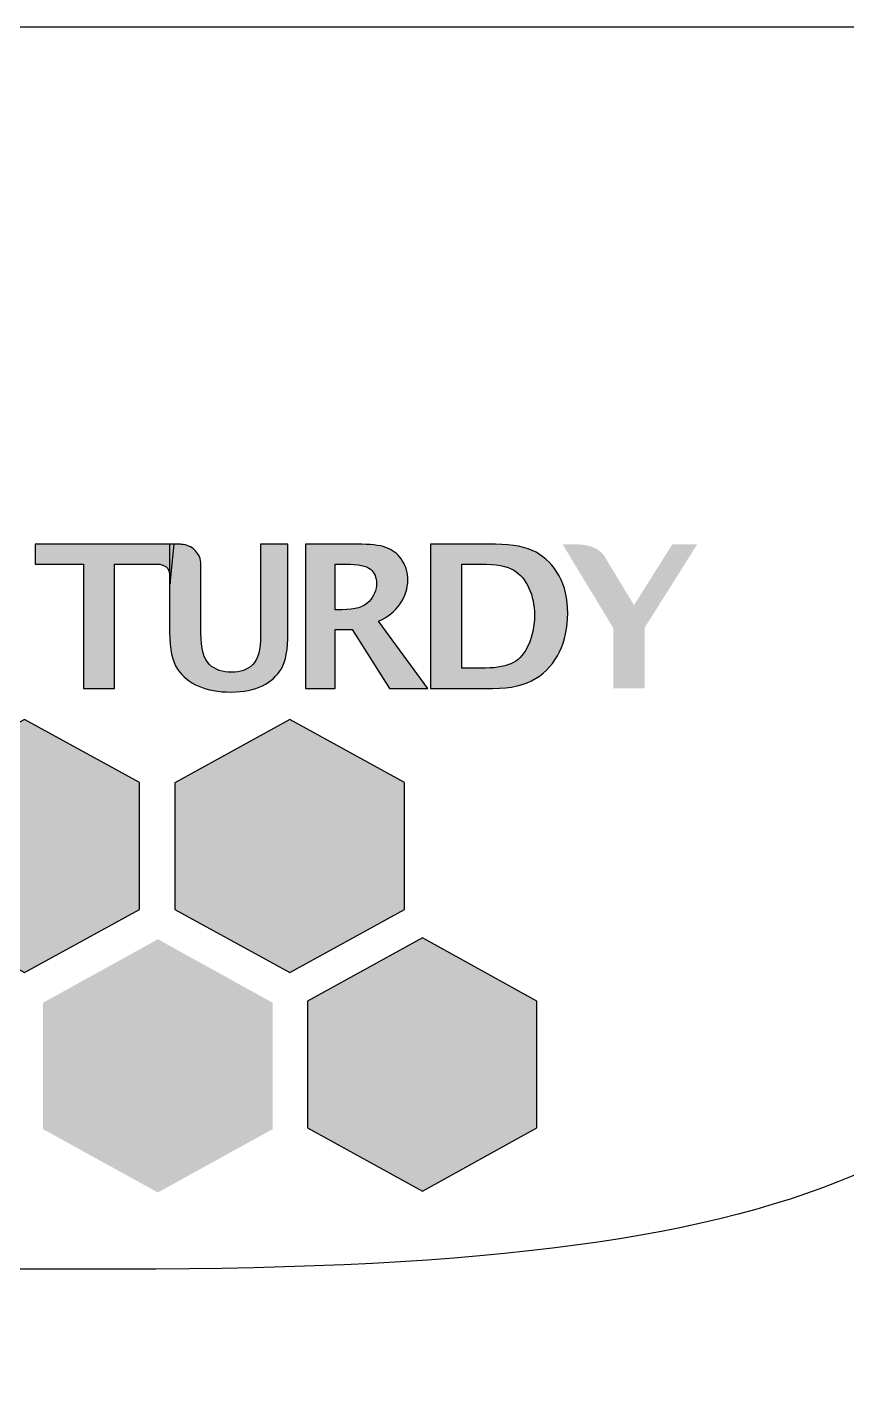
# Model space of a CAD drawing. Header units: millimetres. Extents: x -179594 to 13185, y 0 to 9270.
# Drawn here: x 9271.5 to 9319.3, y 4226.5 to 4305.6 of the extents above; entities that cross this region are included whole.
import ezdxf

# ---------------------------------------------------------------- set-up
doc = ezdxf.new("R2010")
doc.units = ezdxf.units.MM
doc.header["$MEASUREMENT"] = 0
doc.layers.get('0').update_dxf_attribs({"lineweight": 25})

msp = doc.modelspace()

# ---------------------------------------------------------------- hatches: boundary and pattern name
h = msp.add_hatch(color=256)
edge = h.paths.add_edge_path()
edge.add_spline(control_points=[(9274.74, 4267.026), (9274.74, 4267.026), (9274.74, 4274.267), (9274.74, 4274.267), (9274.74, 4274.267), (9274.74, 4274.267), (9271.935, 4274.267), (9271.935, 4274.267), (9271.935, 4274.267), (9271.935, 4274.267), (9271.935, 4275.427), (9271.935, 4275.427), (9271.935, 4275.427), (9271.935, 4275.427), (9280.044, 4275.427), (9280.044, 4275.427), (9280.044, 4275.427), (9280.044, 4275.427), (9279.794, 4273.117), (9279.794, 4273.117), (9279.794, 4273.117), (9279.794, 4273.117), (9279.844, 4273.912), (9279.567, 4274.11), (9279.567, 4274.11), (9279.289, 4274.308), (9279.022, 4274.267), (9279.022, 4274.267), (9279.022, 4274.267), (9279.022, 4274.267), (9278.78, 4274.267), (9278.78, 4274.267), (9278.78, 4274.267), (9278.78, 4274.267), (9276.565, 4274.267), (9276.565, 4274.267), (9276.565, 4274.267), (9276.565, 4274.267), (9276.565, 4267.026), (9276.565, 4267.026), (9276.565, 4267.026), (9276.565, 4267.026), (9274.74, 4267.026), (9274.74, 4267.026)], knot_values=[0, 0, 0, 0, 0.090909, 0.090909, 0.090909, 0.090909, 0.181818, 0.181818, 0.181818, 0.181818, 0.272727, 0.272727, 0.272727, 0.272727, 0.363636, 0.363636, 0.363636, 0.363636, 0.454545, 0.454545, 0.454545, 0.454545, 0.545455, 0.545455, 0.545455, 0.545455, 0.636364, 0.636364, 0.636364, 0.636364, 0.727273, 0.727273, 0.727273, 0.727273, 0.818182, 0.818182, 0.818182, 0.818182, 0.909091, 0.909091, 0.909091, 0.909091, 1, 1, 1, 1], degree=3, periodic=1)
h = msp.add_hatch(color=256)
edge = h.paths.add_edge_path()
edge.add_spline(control_points=[(9279.771, 4275.427), (9279.771, 4275.427), (9280.386, 4275.427), (9280.386, 4275.427), (9280.386, 4275.427), (9280.386, 4275.427), (9280.893, 4275.458), (9281.286, 4275.042), (9281.286, 4275.042), (9281.644, 4274.663), (9281.596, 4274.196), (9281.596, 4274.196), (9281.596, 4274.196), (9281.596, 4274.196), (9281.596, 4270.272), (9281.596, 4270.272), (9281.596, 4270.272), (9281.596, 4269.339), (9281.761, 4268.722), (9282.091, 4268.419), (9282.091, 4268.419), (9282.422, 4268.115), (9282.851, 4267.964), (9283.377, 4267.964), (9283.377, 4267.964), (9283.896, 4267.964), (9284.308, 4268.113), (9284.615, 4268.413), (9284.615, 4268.413), (9284.922, 4268.713), (9285.076, 4269.29), (9285.076, 4270.147), (9285.076, 4270.147), (9285.076, 4270.147), (9285.076, 4275.427), (9285.076, 4275.427), (9285.076, 4275.427), (9285.076, 4275.427), (9286.668, 4275.427), (9286.668, 4275.427), (9286.668, 4275.427), (9286.668, 4275.427), (9286.668, 4270.266), (9286.668, 4270.266), (9286.668, 4270.266), (9286.668, 4269.293), (9286.54, 4268.596), (9286.285, 4268.174), (9286.285, 4268.174), (9286.03, 4267.752), (9285.661, 4267.42), (9285.178, 4267.178), (9285.178, 4267.178), (9284.696, 4266.936), (9284.084, 4266.815), (9283.344, 4266.815), (9283.344, 4266.815), (9282.616, 4266.815), (9281.991, 4266.927), (9281.469, 4267.152), (9281.469, 4267.152), (9280.947, 4267.377), (9280.532, 4267.712), (9280.228, 4268.157), (9280.228, 4268.157), (9279.924, 4268.601), (9279.771, 4269.311), (9279.771, 4270.283), (9279.771, 4270.283), (9279.771, 4270.283), (9279.771, 4275.427), (9279.771, 4275.427)], knot_values=[0, 0, 0, 0, 0.055556, 0.055556, 0.055556, 0.055556, 0.111111, 0.111111, 0.111111, 0.111111, 0.166667, 0.166667, 0.166667, 0.166667, 0.222222, 0.222222, 0.222222, 0.222222, 0.277778, 0.277778, 0.277778, 0.277778, 0.333333, 0.333333, 0.333333, 0.333333, 0.388889, 0.388889, 0.388889, 0.388889, 0.444444, 0.444444, 0.444444, 0.444444, 0.5, 0.5, 0.5, 0.5, 0.555556, 0.555556, 0.555556, 0.555556, 0.611111, 0.611111, 0.611111, 0.611111, 0.666667, 0.666667, 0.666667, 0.666667, 0.722222, 0.722222, 0.722222, 0.722222, 0.777778, 0.777778, 0.777778, 0.777778, 0.833333, 0.833333, 0.833333, 0.833333, 0.888889, 0.888889, 0.888889, 0.888889, 0.944444, 0.944444, 0.944444, 0.944444, 1, 1, 1, 1], degree=3, periodic=1)
h = msp.add_hatch(color=256)
edge = h.paths.add_edge_path(flags=16)
edge.add_spline(control_points=[(9289.416, 4271.614), (9289.416, 4271.614), (9289.833, 4271.614), (9289.833, 4271.614), (9289.833, 4271.614), (9290.584, 4271.614), (9291.104, 4271.771), (9291.395, 4272.086), (9291.395, 4272.086), (9291.684, 4272.4), (9291.831, 4272.756), (9291.831, 4273.153), (9291.831, 4273.153), (9291.831, 4273.497), (9291.713, 4273.771), (9291.479, 4273.973), (9291.479, 4273.973), (9291.245, 4274.175), (9290.769, 4274.277), (9290.052, 4274.277), (9290.052, 4274.277), (9290.052, 4274.277), (9289.416, 4274.277), (9289.416, 4274.277), (9289.416, 4274.277), (9289.416, 4274.277), (9289.416, 4271.614), (9289.416, 4271.614)], knot_values=[0, 0, 0, 0, 0.142857, 0.142857, 0.142857, 0.142857, 0.285714, 0.285714, 0.285714, 0.285714, 0.428571, 0.428571, 0.428571, 0.428571, 0.571429, 0.571429, 0.571429, 0.571429, 0.714286, 0.714286, 0.714286, 0.714286, 0.857143, 0.857143, 0.857143, 0.857143, 1, 1, 1, 1], degree=3, periodic=1)
edge = h.paths.add_edge_path()
edge.add_spline(control_points=[(9287.697, 4267.026), (9287.697, 4267.026), (9287.697, 4275.427), (9287.697, 4275.427), (9287.697, 4275.427), (9287.697, 4275.427), (9290.981, 4275.427), (9290.981, 4275.427), (9290.981, 4275.427), (9291.654, 4275.427), (9292.165, 4275.346), (9292.517, 4275.186), (9292.517, 4275.186), (9292.868, 4275.025), (9293.146, 4274.781), (9293.35, 4274.454), (9293.35, 4274.454), (9293.553, 4274.127), (9293.655, 4273.757), (9293.655, 4273.345), (9293.655, 4273.345), (9293.655, 4272.854), (9293.506, 4272.39), (9293.21, 4271.953), (9293.21, 4271.953), (9292.913, 4271.516), (9292.495, 4271.183), (9291.954, 4270.953), (9291.954, 4270.953), (9291.954, 4270.953), (9294.819, 4267.026), (9294.819, 4267.026), (9294.819, 4267.026), (9294.819, 4267.026), (9292.597, 4267.026), (9292.597, 4267.026), (9292.597, 4267.026), (9292.597, 4267.026), (9290.408, 4270.465), (9290.408, 4270.465), (9290.408, 4270.465), (9290.408, 4270.465), (9289.416, 4270.465), (9289.416, 4270.465), (9289.416, 4270.465), (9289.416, 4270.465), (9289.416, 4267.026), (9289.416, 4267.026), (9289.416, 4267.026), (9289.416, 4267.026), (9287.697, 4267.026), (9287.697, 4267.026)], knot_values=[0, 0, 0, 0, 0.076923, 0.076923, 0.076923, 0.076923, 0.153846, 0.153846, 0.153846, 0.153846, 0.230769, 0.230769, 0.230769, 0.230769, 0.307692, 0.307692, 0.307692, 0.307692, 0.384615, 0.384615, 0.384615, 0.384615, 0.461538, 0.461538, 0.461538, 0.461538, 0.538462, 0.538462, 0.538462, 0.538462, 0.615385, 0.615385, 0.615385, 0.615385, 0.692308, 0.692308, 0.692308, 0.692308, 0.769231, 0.769231, 0.769231, 0.769231, 0.846154, 0.846154, 0.846154, 0.846154, 0.923077, 0.923077, 0.923077, 0.923077, 1, 1, 1, 1], degree=3, periodic=1)
h = msp.add_hatch(color=256)
edge = h.paths.add_edge_path(flags=16)
edge.add_spline(control_points=[(9296.809, 4268.215), (9296.809, 4268.215), (9298.175, 4268.215), (9298.175, 4268.215), (9298.175, 4268.215), (9298.888, 4268.215), (9299.433, 4268.322), (9299.811, 4268.534), (9299.811, 4268.534), (9300.189, 4268.746), (9300.488, 4269.105), (9300.708, 4269.611), (9300.708, 4269.611), (9300.927, 4270.116), (9301.037, 4270.679), (9301.037, 4271.3), (9301.037, 4271.3), (9301.037, 4271.895), (9300.931, 4272.421), (9300.717, 4272.879), (9300.717, 4272.879), (9300.503, 4273.338), (9300.207, 4273.685), (9299.829, 4273.922), (9299.829, 4273.922), (9299.451, 4274.159), (9298.813, 4274.277), (9297.914, 4274.277), (9297.914, 4274.277), (9297.914, 4274.277), (9296.809, 4274.277), (9296.809, 4274.277), (9296.809, 4274.277), (9296.809, 4274.277), (9296.809, 4268.215), (9296.809, 4268.215)], knot_values=[0, 0, 0, 0, 0.111111, 0.111111, 0.111111, 0.111111, 0.222222, 0.222222, 0.222222, 0.222222, 0.333333, 0.333333, 0.333333, 0.333333, 0.444444, 0.444444, 0.444444, 0.444444, 0.555556, 0.555556, 0.555556, 0.555556, 0.666667, 0.666667, 0.666667, 0.666667, 0.777778, 0.777778, 0.777778, 0.777778, 0.888889, 0.888889, 0.888889, 0.888889, 1, 1, 1, 1], degree=3, periodic=1)
edge = h.paths.add_edge_path()
edge.add_spline(control_points=[(9294.985, 4267.026), (9294.985, 4267.026), (9294.985, 4275.427), (9294.985, 4275.427), (9294.985, 4275.427), (9294.985, 4275.427), (9298.765, 4275.427), (9298.765, 4275.427), (9298.765, 4275.427), (9299.778, 4275.427), (9300.566, 4275.271), (9301.129, 4274.961), (9301.129, 4274.961), (9301.694, 4274.651), (9302.143, 4274.194), (9302.477, 4273.59), (9302.477, 4273.59), (9302.811, 4272.987), (9302.978, 4272.257), (9302.978, 4271.403), (9302.978, 4271.403), (9302.978, 4270.566), (9302.818, 4269.818), (9302.5, 4269.161), (9302.5, 4269.161), (9302.182, 4268.502), (9301.719, 4267.981), (9301.109, 4267.599), (9301.109, 4267.599), (9300.5, 4267.217), (9299.665, 4267.026), (9298.605, 4267.026), (9298.605, 4267.026), (9298.605, 4267.026), (9294.985, 4267.026), (9294.985, 4267.026)], knot_values=[0, 0, 0, 0, 0.111111, 0.111111, 0.111111, 0.111111, 0.222222, 0.222222, 0.222222, 0.222222, 0.333333, 0.333333, 0.333333, 0.333333, 0.444444, 0.444444, 0.444444, 0.444444, 0.555556, 0.555556, 0.555556, 0.555556, 0.666667, 0.666667, 0.666667, 0.666667, 0.777778, 0.777778, 0.777778, 0.777778, 0.888889, 0.888889, 0.888889, 0.888889, 1, 1, 1, 1], degree=3, periodic=1)
h = msp.add_hatch(color=256)
edge = h.paths.add_edge_path()
edge.add_spline(control_points=[(9302.68, 4275.427), (9302.68, 4275.427), (9305.633, 4270.545), (9305.633, 4270.545)], knot_values=[-0.181818, -0.181818, -0.181818, -0.181818, -0.090909, -0.090909, -0.090909, -0.090909], degree=3, periodic=0)
edge.add_spline(control_points=[(9305.633, 4270.545), (9305.633, 4270.545), (9305.633, 4267.026), (9305.633, 4267.026)], knot_values=[-0.090909, -0.090909, -0.090909, -0.090909, 0, 0, 0, 0], degree=3, periodic=0)
edge.add_spline(control_points=[(9305.633, 4267.026), (9305.633, 4267.026), (9307.457, 4267.026), (9307.457, 4267.026)], knot_values=[-1, -1, -1, -1, -0.909091, -0.909091, -0.909091, -0.909091], degree=3, periodic=0)
edge.add_spline(control_points=[(9307.457, 4267.026), (9307.457, 4267.026), (9307.457, 4270.556), (9307.457, 4270.556)], knot_values=[-0.909091, -0.909091, -0.909091, -0.909091, -0.818182, -0.818182, -0.818182, -0.818182], degree=3, periodic=0)
edge.add_spline(control_points=[(9307.457, 4270.556), (9307.457, 4270.556), (9310.526, 4275.427), (9310.526, 4275.427)], knot_values=[-0.818182, -0.818182, -0.818182, -0.818182, -0.727273, -0.727273, -0.727273, -0.727273], degree=3, periodic=0)
edge.add_spline(control_points=[(9310.526, 4275.427), (9310.526, 4275.427), (9309.076, 4275.427), (9309.076, 4275.427)], knot_values=[-0.727273, -0.727273, -0.727273, -0.727273, -0.636364, -0.636364, -0.636364, -0.636364], degree=3, periodic=0)
edge.add_spline(control_points=[(9309.076, 4275.427), (9309.076, 4275.427), (9306.842, 4271.881), (9306.842, 4271.881)], knot_values=[-0.636364, -0.636364, -0.636364, -0.636364, -0.545455, -0.545455, -0.545455, -0.545455], degree=3, periodic=0)
edge.add_spline(control_points=[(9306.842, 4271.881), (9306.842, 4271.881), (9305.242, 4274.525), (9305.242, 4274.525)], knot_values=[-0.545455, -0.545455, -0.545455, -0.545455, -0.454545, -0.454545, -0.454545, -0.454545], degree=3, periodic=0)
edge.add_spline(control_points=[(9305.242, 4274.525), (9305.242, 4274.525), (9305.079, 4274.952), (9304.572, 4275.203)], knot_values=[-0.454545, -0.454545, -0.454545, -0.454545, -0.363636, -0.363636, -0.363636, -0.363636], degree=3, periodic=0)
edge.add_spline(control_points=[(9304.572, 4275.203), (9304.066, 4275.455), (9303.382, 4275.427), (9303.382, 4275.427)], knot_values=[-0.363636, -0.363636, -0.363636, -0.363636, -0.27273, -0.27273, -0.27273, -0.27273], degree=3, periodic=0)
edge.add_spline(control_points=[(9303.382, 4275.427), (9303.382, 4275.427), (9303.382, 4275.427), (9303.382, 4275.427)], knot_values=[-0.27273, -0.27273, -0.27273, -0.27273, -0.272728, -0.272728, -0.272728, -0.272728], degree=3, periodic=0)
edge.add_spline(control_points=[(9303.382, 4275.427), (9303.382, 4275.427), (9303.382, 4275.427), (9303.382, 4275.427)], knot_values=[-0.272728, -0.272728, -0.272728, -0.272728, -0.272727, -0.272727, -0.272727, -0.272727], degree=3, periodic=0)
edge.add_spline(control_points=[(9303.382, 4275.427), (9303.382, 4275.427), (9302.68, 4275.427), (9302.68, 4275.427)], knot_values=[-0.272727, -0.272727, -0.272727, -0.272727, -0.181818, -0.181818, -0.181818, -0.181818], degree=3, periodic=0)
h = msp.add_hatch(color=256)
edge = h.paths.add_edge_path()
edge.add_spline(control_points=[(9271.317, 4265.22), (9271.317, 4265.22), (9278.009, 4261.534), (9278.009, 4261.534), (9278.009, 4261.534), (9278.009, 4261.534), (9278.009, 4254.144), (9278.009, 4254.144), (9278.009, 4254.144), (9278.009, 4254.144), (9271.317, 4250.456), (9271.317, 4250.456), (9271.317, 4250.456), (9271.317, 4250.456), (9264.635, 4254.144), (9264.635, 4254.144), (9264.635, 4254.144), (9264.635, 4254.144), (9264.635, 4261.524), (9264.635, 4261.524), (9264.635, 4261.524), (9264.635, 4261.524), (9271.317, 4265.22), (9271.317, 4265.22)], knot_values=[0, 0, 0, 0, 0.166667, 0.166667, 0.166667, 0.166667, 0.333333, 0.333333, 0.333333, 0.333333, 0.5, 0.5, 0.5, 0.5, 0.666667, 0.666667, 0.666667, 0.666667, 0.833333, 0.833333, 0.833333, 0.833333, 1, 1, 1, 1], degree=3, periodic=1)
h = msp.add_hatch(color=256)
edge = h.paths.add_edge_path()
edge.add_spline(control_points=[(9294.503, 4252.487), (9294.503, 4252.487), (9301.186, 4248.788), (9301.186, 4248.788), (9301.186, 4248.788), (9301.186, 4248.788), (9301.186, 4241.414), (9301.186, 4241.414), (9301.186, 4241.414), (9301.186, 4241.414), (9294.503, 4237.724), (9294.503, 4237.724), (9294.503, 4237.724), (9294.503, 4237.724), (9287.812, 4241.414), (9287.812, 4241.414), (9287.812, 4241.414), (9287.812, 4241.414), (9287.812, 4248.788), (9287.812, 4248.788), (9287.812, 4248.788), (9287.812, 4248.788), (9294.503, 4252.487), (9294.503, 4252.487)], knot_values=[0, 0, 0, 0, 0.166667, 0.166667, 0.166667, 0.166667, 0.333333, 0.333333, 0.333333, 0.333333, 0.5, 0.5, 0.5, 0.5, 0.666667, 0.666667, 0.666667, 0.666667, 0.833333, 0.833333, 0.833333, 0.833333, 1, 1, 1, 1], degree=3, periodic=1)
edge = h.paths.add_edge_path()
edge.add_spline(control_points=[(9286.771, 4265.22), (9286.771, 4265.22), (9293.454, 4261.534), (9293.454, 4261.534), (9293.454, 4261.534), (9293.454, 4261.534), (9293.454, 4254.144), (9293.454, 4254.144), (9293.454, 4254.144), (9293.454, 4254.144), (9286.771, 4250.456), (9286.771, 4250.456), (9286.771, 4250.456), (9286.771, 4250.456), (9280.08, 4254.144), (9280.08, 4254.144), (9280.08, 4254.144), (9280.08, 4254.144), (9280.08, 4261.524), (9280.08, 4261.524), (9280.08, 4261.524), (9280.08, 4261.524), (9286.771, 4265.22), (9286.771, 4265.22)], knot_values=[0, 0, 0, 0, 0.166667, 0.166667, 0.166667, 0.166667, 0.333333, 0.333333, 0.333333, 0.333333, 0.5, 0.5, 0.5, 0.5, 0.666667, 0.666667, 0.666667, 0.666667, 0.833333, 0.833333, 0.833333, 0.833333, 1, 1, 1, 1], degree=3, periodic=1)
h = msp.add_hatch(color=256)
edge = h.paths.add_edge_path()
edge.add_spline(control_points=[(9272.394, 4248.702), (9272.394, 4248.702), (9272.394, 4241.328), (9272.394, 4241.328)], knot_values=[-0.833333, -0.833333, -0.833333, -0.833333, -0.666667, -0.666667, -0.666667, -0.666667], degree=3, periodic=0)
edge.add_spline(control_points=[(9272.394, 4241.328), (9272.394, 4241.328), (9279.085, 4237.638), (9279.085, 4237.638)], knot_values=[-0.666667, -0.666667, -0.666667, -0.666667, -0.5, -0.5, -0.5, -0.5], degree=3, periodic=0)
edge.add_spline(control_points=[(9279.085, 4237.638), (9279.085, 4237.638), (9285.768, 4241.328), (9285.768, 4241.328)], knot_values=[-0.5, -0.5, -0.5, -0.5, -0.333333, -0.333333, -0.333333, -0.333333], degree=3, periodic=0)
edge.add_spline(control_points=[(9285.768, 4241.328), (9285.768, 4241.328), (9285.768, 4248.702), (9285.768, 4248.702)], knot_values=[-0.333333, -0.333333, -0.333333, -0.333333, -0.166667, -0.166667, -0.166667, -0.166667], degree=3, periodic=0)
edge.add_spline(control_points=[(9285.768, 4248.702), (9285.768, 4248.702), (9279.085, 4252.401), (9279.085, 4252.401)], knot_values=[-0.166667, -0.166667, -0.166667, -0.166667, 0, 0, 0, 0], degree=3, periodic=0)
edge.add_spline(control_points=[(9279.085, 4252.401), (9279.085, 4252.401), (9272.394, 4248.702), (9272.394, 4248.702)], knot_values=[-1, -1, -1, -1, -0.833333, -0.833333, -0.833333, -0.833333], degree=3, periodic=0)

# ---------------------------------------------------------------- linework, layer by layer
msp.add_lwpolyline([(9196.356, 4085.578), (9946.356, 4085.578), (9946.356, 4305.578), (9196.356, 4305.578), (9196.356, 4085.578)], close=True)
for points, knots in [([(9274.74, 4267.026), (9274.74, 4267.026), (9274.74, 4274.267), (9274.74, 4274.267), (9274.74, 4274.267), (9274.74, 4274.267), (9271.935, 4274.267), (9271.935, 4274.267), (9271.935, 4274.267), (9271.935, 4274.267), (9271.935, 4275.427), (9271.935, 4275.427), (9271.935, 4275.427), (9271.935, 4275.427), (9280.044, 4275.427), (9280.044, 4275.427), (9280.044, 4275.427), (9280.044, 4275.427), (9279.794, 4273.117), (9279.794, 4273.117), (9279.794, 4273.117), (9279.794, 4273.117), (9279.844, 4273.912), (9279.567, 4274.11), (9279.567, 4274.11), (9279.289, 4274.308), (9279.022, 4274.267), (9279.022, 4274.267), (9279.022, 4274.267), (9279.022, 4274.267), (9278.78, 4274.267), (9278.78, 4274.267), (9278.78, 4274.267), (9278.78, 4274.267), (9276.565, 4274.267), (9276.565, 4274.267), (9276.565, 4274.267), (9276.565, 4274.267), (9276.565, 4267.026), (9276.565, 4267.026), (9276.565, 4267.026), (9276.565, 4267.026), (9274.74, 4267.026), (9274.74, 4267.026)], [0, 0, 0, 0, 0.090909, 0.090909, 0.090909, 0.090909, 0.181818, 0.181818, 0.181818, 0.181818, 0.272727, 0.272727, 0.272727, 0.272727, 0.363636, 0.363636, 0.363636, 0.363636, 0.454545, 0.454545, 0.454545, 0.454545, 0.545455, 0.545455, 0.545455, 0.545455, 0.636364, 0.636364, 0.636364, 0.636364, 0.727273, 0.727273, 0.727273, 0.727273, 0.818182, 0.818182, 0.818182, 0.818182, 0.909091, 0.909091, 0.909091, 0.909091, 1, 1, 1, 1]), ([(9279.771, 4275.427), (9279.771, 4275.427), (9280.386, 4275.427), (9280.386, 4275.427), (9280.386, 4275.427), (9280.386, 4275.427), (9280.893, 4275.458), (9281.286, 4275.042), (9281.286, 4275.042), (9281.644, 4274.663), (9281.596, 4274.196), (9281.596, 4274.196), (9281.596, 4274.196), (9281.596, 4274.196), (9281.596, 4270.272), (9281.596, 4270.272), (9281.596, 4270.272), (9281.596, 4269.339), (9281.761, 4268.722), (9282.091, 4268.419), (9282.091, 4268.419), (9282.422, 4268.115), (9282.851, 4267.964), (9283.377, 4267.964), (9283.377, 4267.964), (9283.896, 4267.964), (9284.308, 4268.113), (9284.615, 4268.413), (9284.615, 4268.413), (9284.922, 4268.713), (9285.076, 4269.29), (9285.076, 4270.147), (9285.076, 4270.147), (9285.076, 4270.147), (9285.076, 4275.427), (9285.076, 4275.427), (9285.076, 4275.427), (9285.076, 4275.427), (9286.668, 4275.427), (9286.668, 4275.427), (9286.668, 4275.427), (9286.668, 4275.427), (9286.668, 4270.266), (9286.668, 4270.266), (9286.668, 4270.266), (9286.668, 4269.293), (9286.54, 4268.596), (9286.285, 4268.174), (9286.285, 4268.174), (9286.03, 4267.752), (9285.661, 4267.42), (9285.178, 4267.178), (9285.178, 4267.178), (9284.696, 4266.936), (9284.084, 4266.815), (9283.344, 4266.815), (9283.344, 4266.815), (9282.616, 4266.815), (9281.991, 4266.927), (9281.469, 4267.152), (9281.469, 4267.152), (9280.947, 4267.377), (9280.532, 4267.712), (9280.228, 4268.157), (9280.228, 4268.157), (9279.924, 4268.601), (9279.771, 4269.311), (9279.771, 4270.283), (9279.771, 4270.283), (9279.771, 4270.283), (9279.771, 4275.427), (9279.771, 4275.427)], [0, 0, 0, 0, 0.055556, 0.055556, 0.055556, 0.055556, 0.111111, 0.111111, 0.111111, 0.111111, 0.166667, 0.166667, 0.166667, 0.166667, 0.222222, 0.222222, 0.222222, 0.222222, 0.277778, 0.277778, 0.277778, 0.277778, 0.333333, 0.333333, 0.333333, 0.333333, 0.388889, 0.388889, 0.388889, 0.388889, 0.444444, 0.444444, 0.444444, 0.444444, 0.5, 0.5, 0.5, 0.5, 0.555556, 0.555556, 0.555556, 0.555556, 0.611111, 0.611111, 0.611111, 0.611111, 0.666667, 0.666667, 0.666667, 0.666667, 0.722222, 0.722222, 0.722222, 0.722222, 0.777778, 0.777778, 0.777778, 0.777778, 0.833333, 0.833333, 0.833333, 0.833333, 0.888889, 0.888889, 0.888889, 0.888889, 0.944444, 0.944444, 0.944444, 0.944444, 1, 1, 1, 1]), ([(9287.697, 4267.026), (9287.697, 4267.026), (9287.697, 4275.427), (9287.697, 4275.427), (9287.697, 4275.427), (9287.697, 4275.427), (9290.981, 4275.427), (9290.981, 4275.427), (9290.981, 4275.427), (9291.654, 4275.427), (9292.165, 4275.346), (9292.517, 4275.186), (9292.517, 4275.186), (9292.868, 4275.025), (9293.146, 4274.781), (9293.35, 4274.454), (9293.35, 4274.454), (9293.553, 4274.127), (9293.655, 4273.757), (9293.655, 4273.345), (9293.655, 4273.345), (9293.655, 4272.854), (9293.506, 4272.39), (9293.21, 4271.953), (9293.21, 4271.953), (9292.913, 4271.516), (9292.495, 4271.183), (9291.954, 4270.953), (9291.954, 4270.953), (9291.954, 4270.953), (9294.819, 4267.026), (9294.819, 4267.026), (9294.819, 4267.026), (9294.819, 4267.026), (9292.597, 4267.026), (9292.597, 4267.026), (9292.597, 4267.026), (9292.597, 4267.026), (9290.408, 4270.465), (9290.408, 4270.465), (9290.408, 4270.465), (9290.408, 4270.465), (9289.416, 4270.465), (9289.416, 4270.465), (9289.416, 4270.465), (9289.416, 4270.465), (9289.416, 4267.026), (9289.416, 4267.026), (9289.416, 4267.026), (9289.416, 4267.026), (9287.697, 4267.026), (9287.697, 4267.026)], [0, 0, 0, 0, 0.076923, 0.076923, 0.076923, 0.076923, 0.153846, 0.153846, 0.153846, 0.153846, 0.230769, 0.230769, 0.230769, 0.230769, 0.307692, 0.307692, 0.307692, 0.307692, 0.384615, 0.384615, 0.384615, 0.384615, 0.461538, 0.461538, 0.461538, 0.461538, 0.538462, 0.538462, 0.538462, 0.538462, 0.615385, 0.615385, 0.615385, 0.615385, 0.692308, 0.692308, 0.692308, 0.692308, 0.769231, 0.769231, 0.769231, 0.769231, 0.846154, 0.846154, 0.846154, 0.846154, 0.923077, 0.923077, 0.923077, 0.923077, 1, 1, 1, 1]), ([(9294.985, 4267.026), (9294.985, 4267.026), (9294.985, 4275.427), (9294.985, 4275.427), (9294.985, 4275.427), (9294.985, 4275.427), (9298.765, 4275.427), (9298.765, 4275.427), (9298.765, 4275.427), (9299.778, 4275.427), (9300.566, 4275.271), (9301.129, 4274.961), (9301.129, 4274.961), (9301.694, 4274.651), (9302.143, 4274.194), (9302.477, 4273.59), (9302.477, 4273.59), (9302.811, 4272.987), (9302.978, 4272.257), (9302.978, 4271.403), (9302.978, 4271.403), (9302.978, 4270.566), (9302.818, 4269.818), (9302.5, 4269.161), (9302.5, 4269.161), (9302.182, 4268.502), (9301.719, 4267.981), (9301.109, 4267.599), (9301.109, 4267.599), (9300.5, 4267.217), (9299.665, 4267.026), (9298.605, 4267.026), (9298.605, 4267.026), (9298.605, 4267.026), (9294.985, 4267.026), (9294.985, 4267.026)], [0, 0, 0, 0, 0.111111, 0.111111, 0.111111, 0.111111, 0.222222, 0.222222, 0.222222, 0.222222, 0.333333, 0.333333, 0.333333, 0.333333, 0.444444, 0.444444, 0.444444, 0.444444, 0.555556, 0.555556, 0.555556, 0.555556, 0.666667, 0.666667, 0.666667, 0.666667, 0.777778, 0.777778, 0.777778, 0.777778, 0.888889, 0.888889, 0.888889, 0.888889, 1, 1, 1, 1]), ([(9289.416, 4271.614), (9289.416, 4271.614), (9289.833, 4271.614), (9289.833, 4271.614), (9289.833, 4271.614), (9290.584, 4271.614), (9291.104, 4271.771), (9291.395, 4272.086), (9291.395, 4272.086), (9291.684, 4272.4), (9291.831, 4272.756), (9291.831, 4273.153), (9291.831, 4273.153), (9291.831, 4273.497), (9291.713, 4273.771), (9291.479, 4273.973), (9291.479, 4273.973), (9291.245, 4274.175), (9290.769, 4274.277), (9290.052, 4274.277), (9290.052, 4274.277), (9290.052, 4274.277), (9289.416, 4274.277), (9289.416, 4274.277), (9289.416, 4274.277), (9289.416, 4274.277), (9289.416, 4271.614), (9289.416, 4271.614)], [0, 0, 0, 0, 0.142857, 0.142857, 0.142857, 0.142857, 0.285714, 0.285714, 0.285714, 0.285714, 0.428571, 0.428571, 0.428571, 0.428571, 0.571429, 0.571429, 0.571429, 0.571429, 0.714286, 0.714286, 0.714286, 0.714286, 0.857143, 0.857143, 0.857143, 0.857143, 1, 1, 1, 1]), ([(9296.809, 4268.215), (9296.809, 4268.215), (9298.175, 4268.215), (9298.175, 4268.215), (9298.175, 4268.215), (9298.888, 4268.215), (9299.433, 4268.322), (9299.811, 4268.534), (9299.811, 4268.534), (9300.189, 4268.746), (9300.488, 4269.105), (9300.708, 4269.611), (9300.708, 4269.611), (9300.927, 4270.116), (9301.037, 4270.679), (9301.037, 4271.3), (9301.037, 4271.3), (9301.037, 4271.895), (9300.931, 4272.421), (9300.717, 4272.879), (9300.717, 4272.879), (9300.503, 4273.338), (9300.207, 4273.685), (9299.829, 4273.922), (9299.829, 4273.922), (9299.451, 4274.159), (9298.813, 4274.277), (9297.914, 4274.277), (9297.914, 4274.277), (9297.914, 4274.277), (9296.809, 4274.277), (9296.809, 4274.277), (9296.809, 4274.277), (9296.809, 4274.277), (9296.809, 4268.215), (9296.809, 4268.215)], [0, 0, 0, 0, 0.111111, 0.111111, 0.111111, 0.111111, 0.222222, 0.222222, 0.222222, 0.222222, 0.333333, 0.333333, 0.333333, 0.333333, 0.444444, 0.444444, 0.444444, 0.444444, 0.555556, 0.555556, 0.555556, 0.555556, 0.666667, 0.666667, 0.666667, 0.666667, 0.777778, 0.777778, 0.777778, 0.777778, 0.888889, 0.888889, 0.888889, 0.888889, 1, 1, 1, 1]), ([(9271.317, 4265.22), (9271.317, 4265.22), (9278.009, 4261.534), (9278.009, 4261.534), (9278.009, 4261.534), (9278.009, 4261.534), (9278.009, 4254.144), (9278.009, 4254.144), (9278.009, 4254.144), (9278.009, 4254.144), (9271.317, 4250.456), (9271.317, 4250.456), (9271.317, 4250.456), (9271.317, 4250.456), (9264.635, 4254.144), (9264.635, 4254.144), (9264.635, 4254.144), (9264.635, 4254.144), (9264.635, 4261.524), (9264.635, 4261.524), (9264.635, 4261.524), (9264.635, 4261.524), (9271.317, 4265.22), (9271.317, 4265.22)], [0, 0, 0, 0, 0.166667, 0.166667, 0.166667, 0.166667, 0.333333, 0.333333, 0.333333, 0.333333, 0.5, 0.5, 0.5, 0.5, 0.666667, 0.666667, 0.666667, 0.666667, 0.833333, 0.833333, 0.833333, 0.833333, 1, 1, 1, 1]), ([(9286.771, 4265.22), (9286.771, 4265.22), (9293.454, 4261.534), (9293.454, 4261.534), (9293.454, 4261.534), (9293.454, 4261.534), (9293.454, 4254.144), (9293.454, 4254.144), (9293.454, 4254.144), (9293.454, 4254.144), (9286.771, 4250.456), (9286.771, 4250.456), (9286.771, 4250.456), (9286.771, 4250.456), (9280.08, 4254.144), (9280.08, 4254.144), (9280.08, 4254.144), (9280.08, 4254.144), (9280.08, 4261.524), (9280.08, 4261.524), (9280.08, 4261.524), (9280.08, 4261.524), (9286.771, 4265.22), (9286.771, 4265.22)], [0, 0, 0, 0, 0.166667, 0.166667, 0.166667, 0.166667, 0.333333, 0.333333, 0.333333, 0.333333, 0.5, 0.5, 0.5, 0.5, 0.666667, 0.666667, 0.666667, 0.666667, 0.833333, 0.833333, 0.833333, 0.833333, 1, 1, 1, 1]), ([(9340.393, 4258.099), (9328.619, 4240.359), (9320.154, 4233.162), (9276.961, 4233.162), (9276.961, 4233.162), (9276.961, 4233.162), (9196.356, 4233.162), (9196.356, 4233.162)], [0.5714286, 0.5714286, 0.5714286, 0.5714286, 0.7142857, 0.7142857, 0.7142857, 0.7142857, 0.8571429, 0.8571429, 0.8571429, 0.8571429]), ([(9294.503, 4252.487), (9294.503, 4252.487), (9301.186, 4248.788), (9301.186, 4248.788), (9301.186, 4248.788), (9301.186, 4248.788), (9301.186, 4241.414), (9301.186, 4241.414), (9301.186, 4241.414), (9301.186, 4241.414), (9294.503, 4237.724), (9294.503, 4237.724), (9294.503, 4237.724), (9294.503, 4237.724), (9287.812, 4241.414), (9287.812, 4241.414), (9287.812, 4241.414), (9287.812, 4241.414), (9287.812, 4248.788), (9287.812, 4248.788), (9287.812, 4248.788), (9287.812, 4248.788), (9294.503, 4252.487), (9294.503, 4252.487)], [0, 0, 0, 0, 0.166667, 0.166667, 0.166667, 0.166667, 0.333333, 0.333333, 0.333333, 0.333333, 0.5, 0.5, 0.5, 0.5, 0.666667, 0.666667, 0.666667, 0.666667, 0.833333, 0.833333, 0.833333, 0.833333, 1, 1, 1, 1])]:
    msp.add_open_spline(points, degree=3, knots=knots)

doc.saveas('drawing.dxf')
